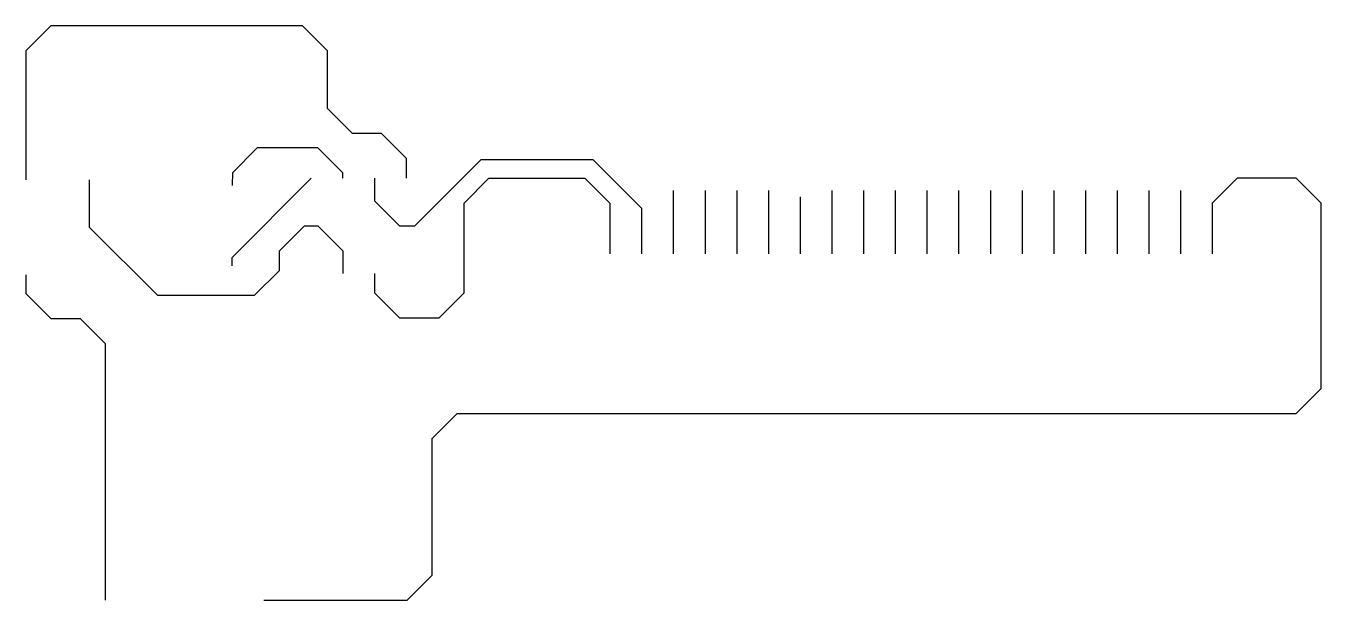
# Model space of a CAD drawing. Header units: millimetres. Extents: x 7 to 111, y 7 to 53.
import ezdxf

# ---------------------------------------------------------------- set-up
doc = ezdxf.new("R2010")
doc.units = ezdxf.units.MM
doc.header["$MEASUREMENT"] = 0
doc.layers.add('TOP-1.0mm', color=1, linetype='Continuous', true_color=0xff0000)

msp = doc.modelspace()

# ---------------------------------------------------------------- linework, layer by layer
at = {"layer": 'TOP-1.0mm'}
for p, q in [((11.85, 40.44), (11.85, 36.63)), ((58.64, 39.57), (58.64, 34.49)), ((61.18, 39.57), (61.18, 34.49)), ((63.72, 39.57), (63.72, 34.49)), ((66.26, 39.57), (66.26, 34.49)), ((71.34, 39.57), (71.34, 34.49)), ((73.88, 39.57), (73.88, 34.49)), ((76.42, 39.57), (76.42, 34.49)), ((78.96, 39.57), (78.96, 34.49)), ((81.5, 39.57), (81.5, 34.49)), ((84.04, 39.57), (84.04, 34.49)), ((86.58, 39.57), (86.58, 34.49)), ((89.12, 39.57), (89.12, 34.49)), ((91.66, 39.57), (91.66, 34.49)), ((94.2, 39.57), (94.2, 34.49)), ((96.74, 39.57), (96.74, 34.49)), ((99.28, 39.57), (99.28, 34.49)), ((68.8, 39.07), (68.8, 34.49)), ((11.85, 36.63), (17.3, 31.18)), ((17.3, 31.18), (18.74, 31.18))]:
    msp.add_line(p, q, dxfattribs=at)
for points in [[(30.93, 49), (30.93, 50.76), (28.93, 52.76), (8.77, 52.76), (6.77, 50.76), (6.77, 40.44)], [(37.25, 40.56), (37.25, 42.13), (35.25, 44.13), (32.93, 44.13), (30.93, 46.13), (30.93, 49)], [(32.17, 40.56), (32.17, 40.98), (30.17, 42.98), (25.29, 42.98), (23.31, 41), (23.29, 39.98)], [(34.71, 40.56), (34.71, 38.75), (36.71, 36.75), (37.94, 36.75), (43.25, 42.06), (52.19, 42.06), (56.1, 38.15), (56.1, 34.49)], [(23.29, 33.53), (23.29, 34.22), (29.63, 40.56)], [(25.82, 6.77), (37.32, 6.77), (39.32, 8.77), (39.32, 19.72), (41.32, 21.72), (108.54, 21.72), (110.54, 23.72), (110.54, 38.56), (108.54, 40.56), (103.82, 40.56), (101.82, 38.56), (101.82, 34.49)], [(34.71, 32.94), (34.71, 31.38), (36.71, 29.38), (39.87, 29.38), (41.87, 31.38), (41.87, 38.56), (43.87, 40.56), (51.56, 40.56), (53.56, 38.56), (53.56, 34.49)], [(18.74, 31.18), (25.09, 31.18), (27.09, 33.18), (27.09, 34.75), (29.09, 36.75), (30.17, 36.75), (32.17, 34.75), (32.17, 32.94)], [(6.77, 32.82), (6.77, 31.32), (8.77, 29.32), (11.12, 29.32), (13.12, 27.32), (13.12, 6.77)]]:
    msp.add_lwpolyline(points, dxfattribs=at)

doc.saveas('drawing.dxf')
